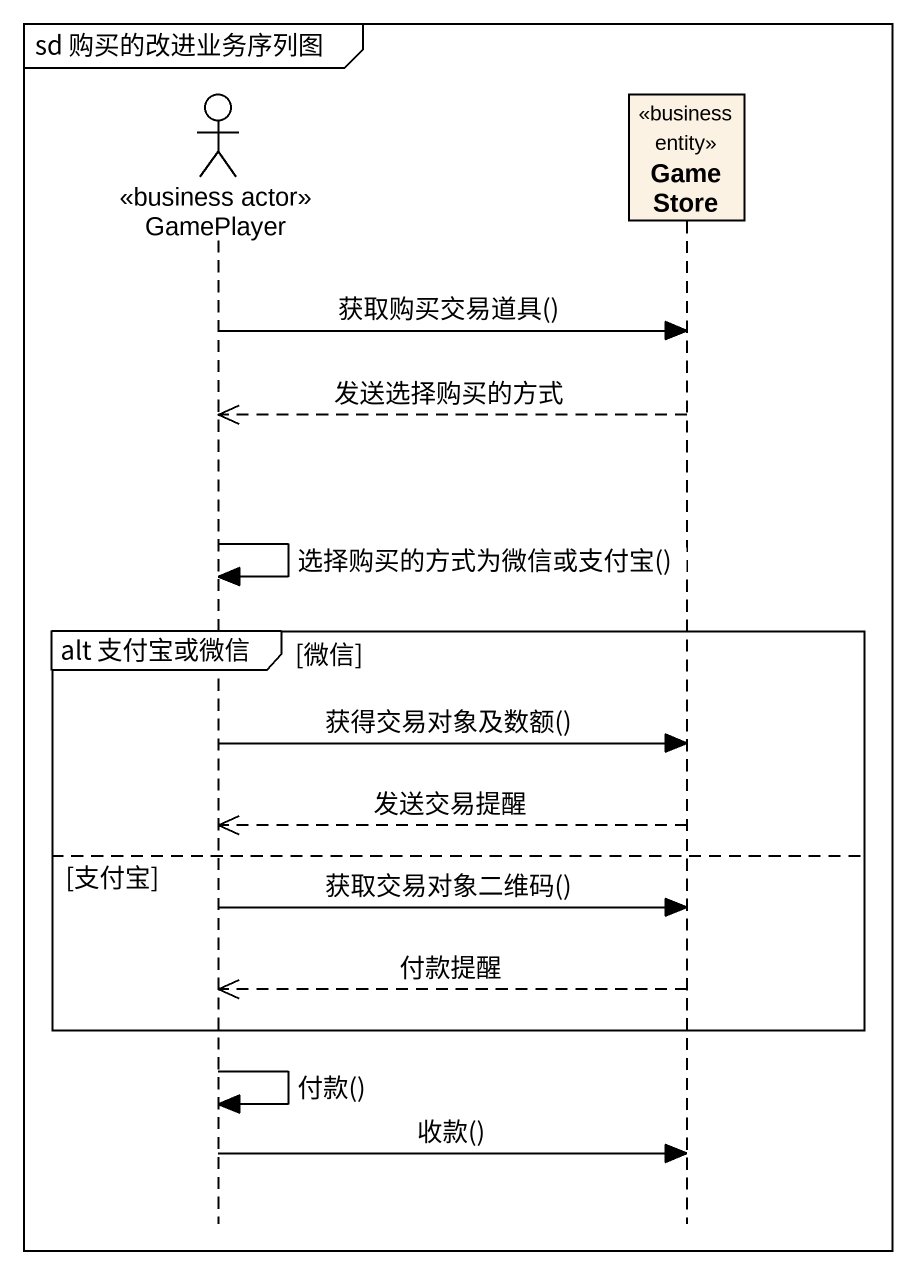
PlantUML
@startuml
mainframe sd 购买的改进业务序列图
hide footbox
actor GamePlayer <<business actor>>
participant GameStore <<business entity>>

GamePlayer -> GameStore : 获取购买交易道具()
GameStore -->> GamePlayer : 发送选择购买的方式
GamePlayer -> GamePlayer : 选择购买的方式为微信或支付宝()
group alt 支付宝或微信 [微信]
  GamePlayer -> GameStore : 获得交易对象及数额()
  GameStore -->> GamePlayer : 发送交易提醒
else 支付宝
  GamePlayer -> GameStore : 获取交易对象二维码()
  GameStore -->> GamePlayer : 付款提醒
end
GamePlayer -> GamePlayer : 付款()
GamePlayer -> GameStore : 收款()
@enduml
